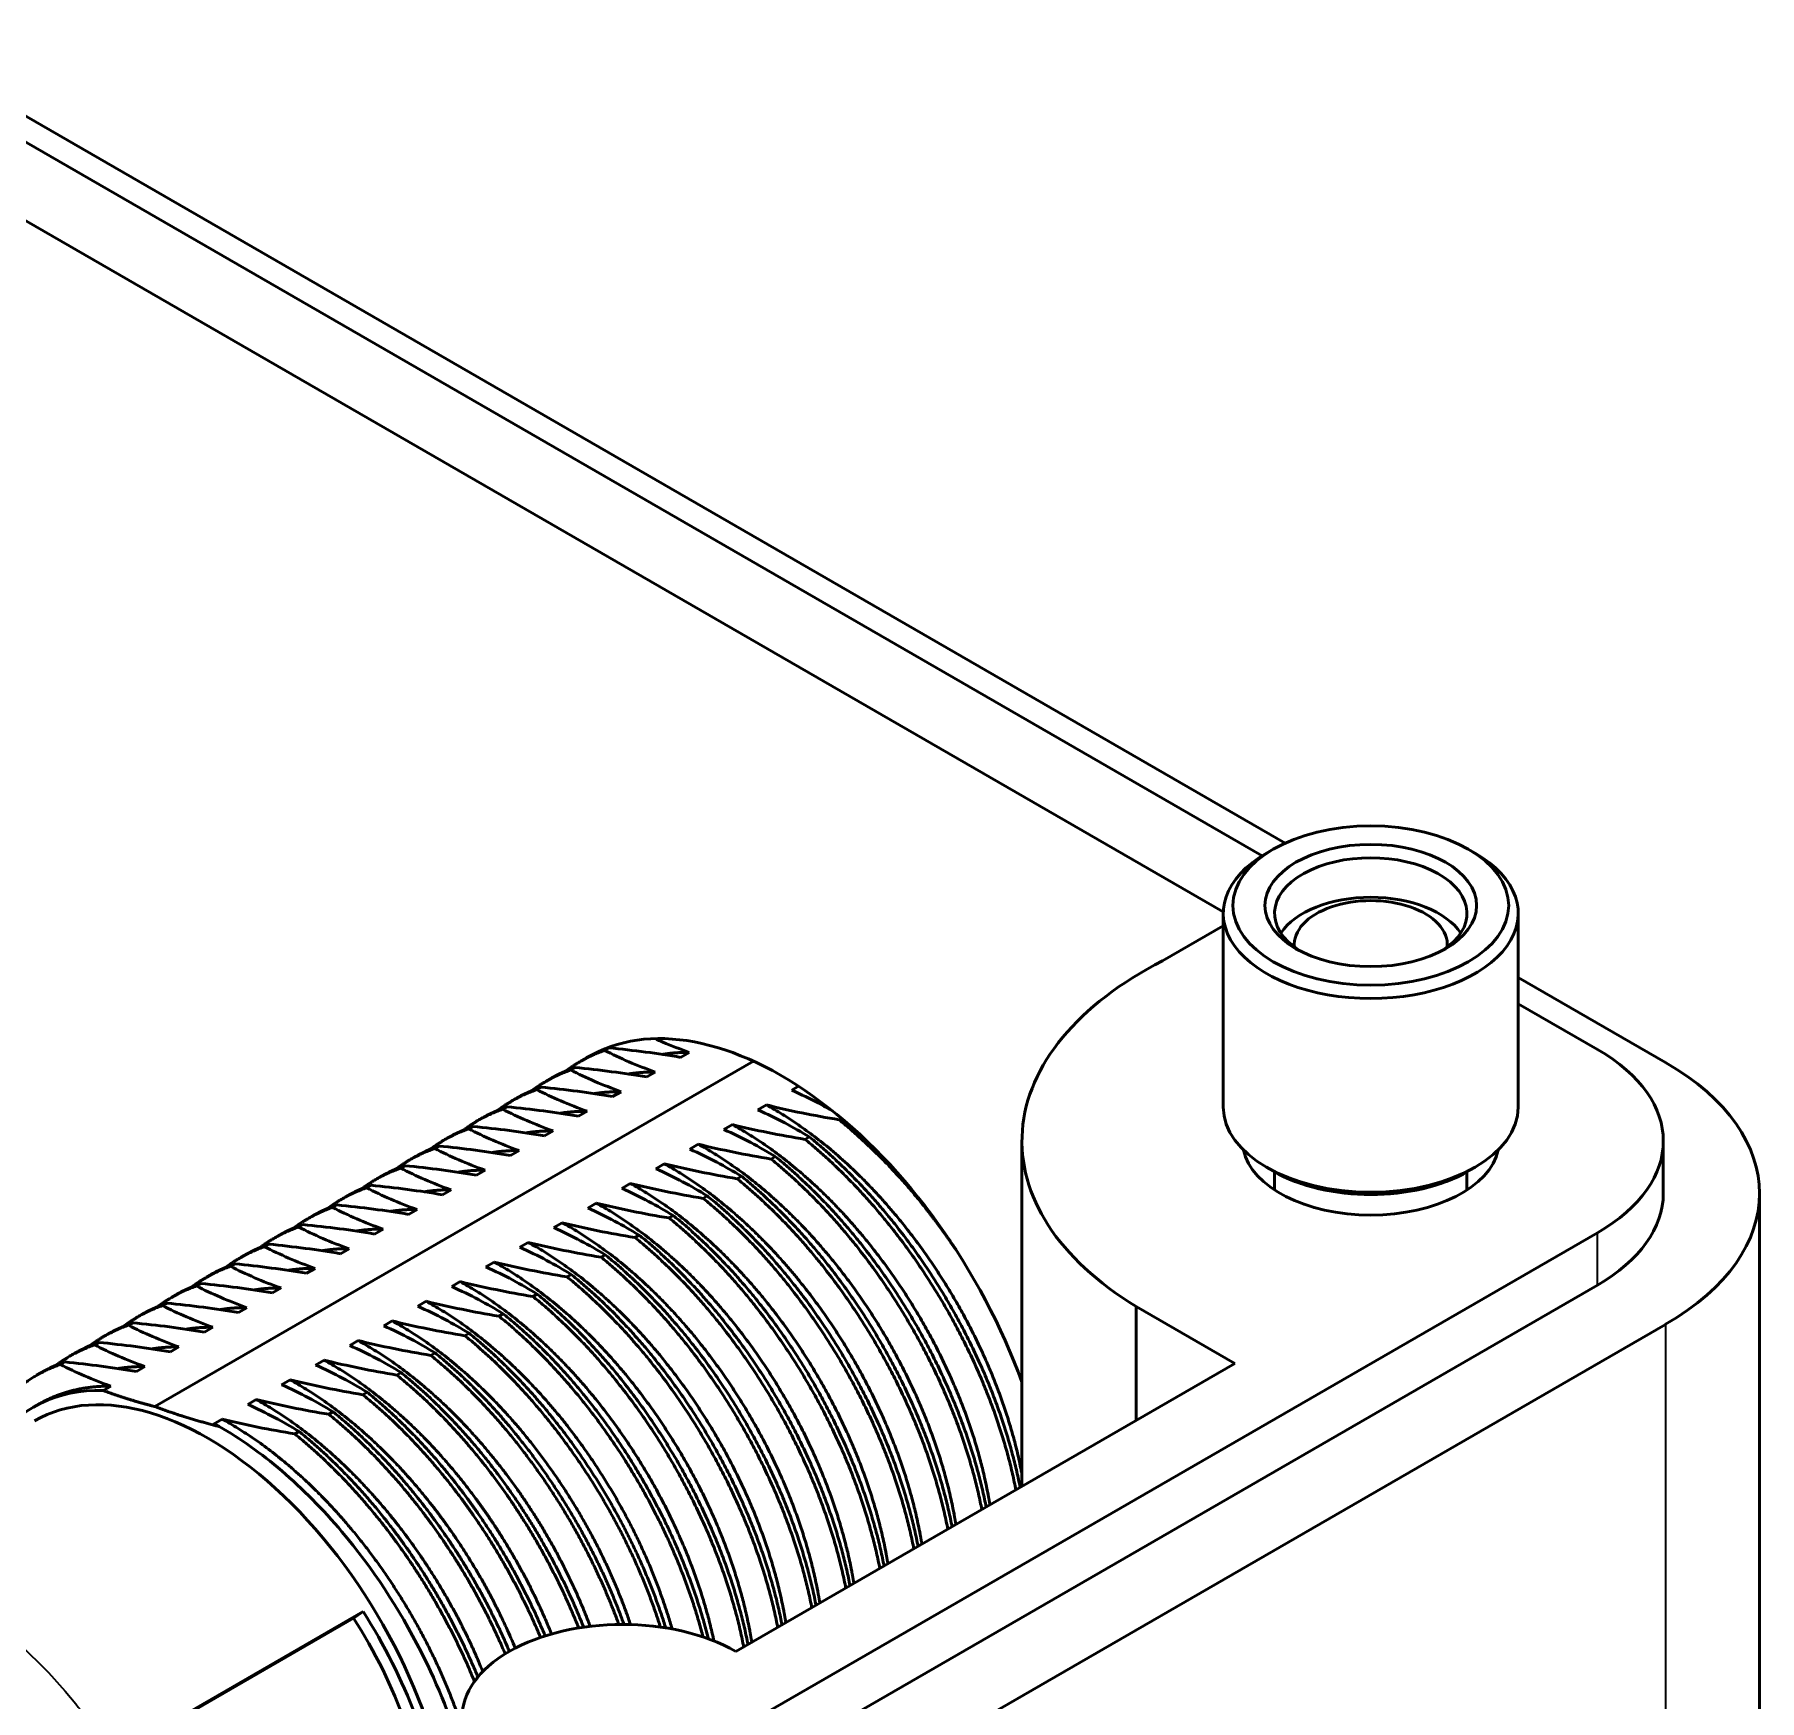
# Model space of a CAD drawing. Header units: millimetres. Extents: x -86 to 841, y -58 to 594.
# Drawn here: x 297.43 to 324.32, y 238.95 to 264.94 of the extents above; entities that cross this region are included whole.
import ezdxf

# ---------------------------------------------------------------- set-up
doc = ezdxf.new("R2010")
doc.units = ezdxf.units.MM
for name, color, linetype, lineweight in [('Symbol (ISO)', 7, 'Continuous', 25), ('Visible (ISO)', 7, 'Continuous', 50), ('Visible Narrow (ISO)', 7, 'Continuous', 35)]:
    doc.layers.add(name, color=color, linetype=linetype, lineweight=lineweight)
doc.styles.add('Note Text (ISO)', font='tahoma.ttf')
doc.dimstyles.new('Default - Method 1b (ISO)$7', dxfattribs={"dimtxt": 3.5, "dimasz": 2.5, "dimexe": 3.175, "dimexo": 0, "dimgap": 0.762, "dimtad": 1, "dimtoh": 1, "dimrnd": 1e-08, "dimtxsty": 'Note Text (ISO)', "dimcen": 0.09, "dimdle": 10, "dimclrd": 256, "dimclre": 256, "dimclrt": 256, "dimazin": 2, "dimtfac": 1, "dimtmove": 0, "dimatfit": 3, "dimfxl": 1, "dimtolj": 1, "dimlwd": -1, "dimlwe": -1, "dimarcsym": 0})

msp = doc.modelspace()

# ---------------------------------------------------------------- linework, layer by layer
at = {"layer": 'Visible (ISO)'}
for p, q in [((316.569, 252.128), (249.675, 290.749)), ((316.931, 252.327), (250.735, 290.545)), ((253.21, 287.484), (315.964, 251.252)), ((316.744, 252.231), (316.638, 252.17)), ((319.784, 252.231), (319.89, 252.17)), ((315.964, 251.231), (315.964, 248.21)), ((320.564, 251.231), (320.564, 248.21)), ((315.018, 250.49), (315.964, 251.036)), ((322.86, 248.904), (320.564, 250.23)), ((321.8, 249.108), (320.564, 249.821)), ((306.319, 249.094), (306.385, 249.133)), ((307.637, 249.062), (307.504, 248.985)), ((308.638, 248.925), (299.308, 243.538)), ((305.788, 248.788), (305.855, 248.826)), ((306.013, 248.963), (305.947, 248.925)), ((305.258, 248.482), (305.324, 248.52)), ((305.483, 248.657), (305.416, 248.619)), ((307.106, 248.756), (306.974, 248.679)), ((309.238, 248.472), (309.343, 248.533)), ((304.952, 248.351), (304.886, 248.312)), ((306.576, 248.449), (306.443, 248.373)), ((304.422, 248.044), (304.356, 248.006)), ((304.728, 248.176), (304.794, 248.214)), ((306.046, 248.143), (305.913, 248.067)), ((308.708, 248.166), (308.84, 248.243)), ((310.014, 248.034), (309.974, 248.011)), ((303.892, 247.738), (303.825, 247.7)), ((304.197, 247.87), (304.264, 247.908)), ((305.515, 247.837), (305.383, 247.761)), ((308.177, 247.86), (308.31, 247.936)), ((309.51, 247.743), (309.444, 247.705)), ((303.667, 247.563), (303.733, 247.602)), ((304.985, 247.531), (304.852, 247.454)), ((307.647, 247.554), (307.779, 247.63)), ((312.825, 242.293), (312.825, 247.679)), ((322.825, 246.863), (322.825, 247.679)), ((303.137, 247.257), (303.203, 247.295)), ((303.361, 247.432), (303.295, 247.394)), ((304.455, 247.225), (304.322, 247.148)), ((307.117, 247.248), (307.249, 247.324)), ((308.98, 247.437), (308.914, 247.398)), ((316.744, 247.21), (316.638, 247.271)), ((316.764, 246.915), (316.764, 247.198)), ((319.764, 246.915), (319.764, 247.198)), ((319.784, 247.21), (319.89, 247.271)), ((302.606, 246.951), (302.673, 246.989)), ((302.831, 247.126), (302.765, 247.088)), ((303.924, 246.919), (303.792, 246.842)), ((306.586, 246.941), (306.719, 247.018)), ((308.45, 247.131), (308.383, 247.092)), ((302.076, 246.645), (302.142, 246.683)), ((302.301, 246.82), (302.234, 246.781)), ((306.056, 246.635), (306.188, 246.712)), ((307.919, 246.824), (307.853, 246.786)), ((324.325, 224.817), (324.325, 246.863)), ((301.546, 246.339), (301.612, 246.377)), ((301.77, 246.514), (301.704, 246.475)), ((303.394, 246.612), (303.261, 246.536)), ((305.526, 246.329), (305.658, 246.406)), ((307.389, 246.518), (307.323, 246.48)), ((262.493, 212.01), (321.8, 246.25)), ((301.24, 246.207), (301.174, 246.169)), ((302.864, 246.306), (302.731, 246.23)), ((304.995, 246.023), (305.128, 246.099)), ((306.859, 246.212), (306.792, 246.174)), ((300.71, 245.901), (300.643, 245.863)), ((301.015, 246.032), (301.082, 246.071)), ((302.333, 246), (302.201, 245.923)), ((306.328, 245.906), (306.262, 245.868)), ((300.179, 245.595), (300.113, 245.557)), ((300.485, 245.726), (300.551, 245.764)), ((301.803, 245.694), (301.67, 245.617)), ((304.465, 245.717), (304.597, 245.793)), ((305.798, 245.6), (305.732, 245.561)), ((321.8, 245.434), (262.493, 211.193)), ((299.649, 245.289), (299.583, 245.251)), ((299.955, 245.42), (300.021, 245.458)), ((301.273, 245.388), (301.14, 245.311)), ((303.935, 245.41), (304.067, 245.487)), ((305.268, 245.293), (305.201, 245.255)), ((299.424, 245.114), (299.491, 245.152)), ((300.742, 245.081), (300.61, 245.005)), ((303.404, 245.104), (303.537, 245.181)), ((316.144, 244.21), (314.606, 245.098)), ((314.606, 243.322), (314.606, 245.098)), ((263.554, 210.581), (322.86, 244.821)), ((298.894, 244.808), (298.96, 244.846)), ((299.119, 244.983), (299.052, 244.944)), ((300.212, 244.775), (300.079, 244.699)), ((302.874, 244.798), (303.006, 244.875)), ((304.737, 244.987), (304.671, 244.949)), ((298.364, 244.501), (298.43, 244.54)), ((298.588, 244.676), (298.522, 244.638)), ((302.344, 244.492), (302.476, 244.568)), ((304.207, 244.681), (304.141, 244.643)), ((297.833, 244.195), (297.9, 244.234)), ((298.058, 244.37), (297.992, 244.332)), ((299.682, 244.469), (299.549, 244.393)), ((301.813, 244.186), (301.946, 244.262)), ((303.677, 244.375), (303.61, 244.337)), ((297.528, 244.064), (297.461, 244.026)), ((299.151, 244.163), (299.019, 244.086)), ((301.283, 243.879), (301.415, 243.956)), ((303.146, 244.069), (303.08, 244.03)), ((316.144, 244.21), (308.365, 239.718)), ((298.621, 243.857), (298.505, 243.789)), ((302.616, 243.763), (302.55, 243.724)), ((297.411, 243.528), (297.499, 243.579)), ((300.753, 243.573), (300.885, 243.65)), ((302.086, 243.456), (302.019, 243.418)), ((300.222, 243.267), (300.355, 243.344)), ((301.555, 243.15), (301.489, 243.112)), ((302.404, 240.24), (298.188, 237.805)), ((298.654, 238.092), (302.553, 240.343)), ((302.553, 240.343), (302.404, 240.24)), ((297.496, 239.544), (297.496, 239.544)), ((297.653, 239.382), (297.653, 239.382)), ((297.923, 239.081), (297.923, 239.081))]:
    msp.add_line(p, q, dxfattribs=at)
for major_axis in [(-2.15, 0), (-1.65, 0)]:
    msp.add_ellipse((318.264, 251.353), major_axis=major_axis, ratio=0.57735, dxfattribs=at)
for centre, major_axis, ratio, start_param, end_param in [((318.264, 251.231), (-2.3, 0), 0.57735, 5.497787, 10.210176), ((318.264, 251.231), (-1.5, 0), 0.57735, 2.405022, 7.019756), ((318.264, 250.616), (1.5, 0), 0.57735, 0.363062, 2.77853), ((318.264, 250.741), (-1.193, 0), 0.57735, 3.089178, 6.3356), ((319.325, 247.679), (-6.5, 0), 0.57735, 5.436615, 7.041569), ((309.072, 243.801), (-3, 5.196), 0.57735, 4.412147, 6.292844), ((319.325, 247.679), (3.5, 0), 0.57735, 5.497787, 7.068583), ((319.325, 246.863), (5, 0), 0.57735, 5.497787, 7.068583), ((318.264, 248.21), (2.3, 0), 0.57735, 3.141593, 6.283185), ((318.264, 247.679), (2, 0), 0.57735, 3.262914, 6.161864), ((318.264, 248.087), (2.15, 0), 0.57735, 3.926991, 5.497787), ((319.325, 246.863), (3.5, 0), 0.57735, 5.497787, 6.283185), ((300.209, 238.684), (-2.797, 4.845), 0.57735, 5.943105, 6.547349), ((300.129, 238.638), (-2.7, 4.677), 0.57735, 4.082252, 6.283185), ((299.879, 238.494), (2.655, -4.356), 0.601262, 0.882743, 1.605487), ((299.879, 238.494), (2.811, -4.612), 0.601262, 0.926352, 1.605487), ((306.597, 238.698), (-2.5, 0), 0.57735, 3.926991, 7.068583)]:
    msp.add_ellipse(centre, major_axis=major_axis, ratio=ratio, start_param=start_param, end_param=end_param, dxfattribs=at)
for points, weights in [([(306.319, 249.094), (305.994, 248.982), (305.723, 248.776)], [0.962660741352, 0.965174551969, 0.976453219866]), ([(306.385, 249.133), (306.19, 249.065), (306.013, 248.963)], [0.962660741352, 0.964172627497, 0.968854941756]), ([(306.278, 249.101), (306.266, 249.092), (306.253, 249.082)], [0.9754382694, 0.975936548, 0.976453219866]), ([(307.637, 249.062), (307.42, 249.064), (307.217, 249.031)], [0.968998828714, 0.964109322398, 0.962606564982]), ([(305.788, 248.788), (305.464, 248.676), (305.193, 248.47)], [0.962660741352, 0.965174551969, 0.976453219866]), ([(305.855, 248.826), (305.659, 248.759), (305.483, 248.657)], [0.962660741352, 0.964172627497, 0.968854941756]), ([(305.324, 248.52), (305.129, 248.453), (304.952, 248.351)], [0.962660741352, 0.964172627497, 0.968854941756]), ([(307.106, 248.756), (306.89, 248.758), (306.687, 248.725)], [0.968998828714, 0.964109322398, 0.962606564982]), ([(305.258, 248.482), (304.934, 248.37), (304.662, 248.164)], [0.962660741352, 0.965174551969, 0.976453219866]), ([(306.576, 248.449), (306.36, 248.452), (306.157, 248.419)], [0.968998828714, 0.964109322398, 0.962606564982]), ([(304.728, 248.176), (304.403, 248.064), (304.132, 247.858)], [0.962660741352, 0.965174551969, 0.976453219866]), ([(304.794, 248.214), (304.599, 248.147), (304.422, 248.044)], [0.962660741352, 0.964172627497, 0.968854941756]), ([(306.046, 248.143), (305.829, 248.146), (305.626, 248.113)], [0.968998828714, 0.964109322398, 0.962606564982]), ([(304.197, 247.87), (303.873, 247.757), (303.602, 247.551)], [0.962660741352, 0.965174551969, 0.976453219866]), ([(304.264, 247.908), (304.068, 247.84), (303.892, 247.738)], [0.962660741352, 0.964172627497, 0.968854941756]), ([(305.515, 247.837), (305.299, 247.84), (305.096, 247.807)], [0.968998828714, 0.964109322398, 0.962606564982]), ([(303.667, 247.563), (303.343, 247.451), (303.071, 247.245)], [0.962660741352, 0.965174551969, 0.976453219866]), ([(303.733, 247.602), (303.538, 247.534), (303.361, 247.432)], [0.962660741352, 0.964172627497, 0.968854941756]), ([(304.985, 247.531), (304.769, 247.534), (304.566, 247.5)], [0.968998828714, 0.964109322398, 0.962606564982]), ([(303.137, 247.257), (302.812, 247.145), (302.541, 246.939)], [0.962660741352, 0.965174551969, 0.976453219866]), ([(303.203, 247.295), (303.008, 247.228), (302.831, 247.126)], [0.962660741352, 0.964172627497, 0.968854941756]), ([(304.455, 247.225), (304.238, 247.227), (304.035, 247.194)], [0.968998828714, 0.964109322398, 0.962606564982]), ([(302.606, 246.951), (302.282, 246.839), (302.011, 246.633)], [0.962660741352, 0.965174551969, 0.976453219866]), ([(302.673, 246.989), (302.477, 246.922), (302.301, 246.82)], [0.962660741352, 0.964172627497, 0.968854941756]), ([(303.924, 246.919), (303.708, 246.921), (303.505, 246.888)], [0.968998828714, 0.964109322398, 0.962606564982]), ([(302.076, 246.645), (301.752, 246.533), (301.48, 246.327)], [0.962660741352, 0.965174551969, 0.976453219866]), ([(302.142, 246.683), (301.947, 246.616), (301.77, 246.514)], [0.962660741352, 0.964172627497, 0.968854941756]), ([(301.612, 246.377), (301.417, 246.309), (301.24, 246.207)], [0.962660741352, 0.964172627497, 0.968854941756]), ([(303.394, 246.612), (303.178, 246.615), (302.975, 246.582)], [0.968998828714, 0.964109322398, 0.962606564982]), ([(301.546, 246.339), (301.221, 246.227), (300.95, 246.02)], [0.962660741352, 0.965174551969, 0.976453219866]), ([(302.864, 246.306), (302.647, 246.309), (302.444, 246.276)], [0.968998828714, 0.964109322398, 0.962606564982]), ([(301.015, 246.032), (300.691, 245.92), (300.42, 245.714)], [0.962660741352, 0.965174551969, 0.976453219866]), ([(301.082, 246.071), (300.886, 246.003), (300.71, 245.901)], [0.962660741352, 0.964172627497, 0.968854941756]), ([(302.333, 246), (302.117, 246.003), (301.914, 245.969)], [0.968998828714, 0.964109322398, 0.962606564982]), ([(300.485, 245.726), (300.161, 245.614), (299.889, 245.408)], [0.962660741352, 0.965174551969, 0.976453219866]), ([(300.551, 245.764), (300.356, 245.697), (300.179, 245.595)], [0.962660741352, 0.964172627497, 0.968854941756]), ([(301.803, 245.694), (301.587, 245.696), (301.384, 245.663)], [0.968998828714, 0.964109322398, 0.962606564982]), ([(299.955, 245.42), (299.63, 245.308), (299.359, 245.102)], [0.962660741352, 0.965174551969, 0.976453219866]), ([(300.021, 245.458), (299.826, 245.391), (299.649, 245.289)], [0.962660741352, 0.964172627497, 0.968854941756]), ([(301.273, 245.388), (301.056, 245.39), (300.853, 245.357)], [0.968998828714, 0.964109322398, 0.962606564982]), ([(299.424, 245.114), (299.1, 245.002), (298.829, 244.796)], [0.962660741352, 0.965174551969, 0.976453219866]), ([(299.491, 245.152), (299.295, 245.085), (299.119, 244.983)], [0.962660741352, 0.964172627497, 0.968854941756]), ([(300.742, 245.081), (300.526, 245.084), (300.323, 245.051)], [0.968998828714, 0.964109322398, 0.962606564982]), ([(298.894, 244.808), (298.57, 244.696), (298.298, 244.49)], [0.962660741352, 0.965174551969, 0.976453219866]), ([(298.96, 244.846), (298.765, 244.778), (298.588, 244.676)], [0.962660741352, 0.964172627497, 0.968854941756]), ([(300.212, 244.775), (299.996, 244.778), (299.793, 244.745)], [0.968998828714, 0.964109322398, 0.962606564982]), ([(298.364, 244.501), (298.039, 244.389), (297.768, 244.183)], [0.962660741352, 0.965174551969, 0.976453219866]), ([(298.43, 244.54), (298.235, 244.472), (298.058, 244.37)], [0.962660741352, 0.964172627497, 0.968854941756]), ([(297.9, 244.234), (297.704, 244.166), (297.528, 244.064)], [0.962660741352, 0.964172627497, 0.968854941756]), ([(299.682, 244.469), (299.465, 244.472), (299.262, 244.439)], [0.968998828714, 0.964109322398, 0.962606564982]), ([(299.151, 244.163), (298.935, 244.165), (298.732, 244.132)], [0.968998828714, 0.964109322398, 0.962606564982]), ([(298.621, 243.857), (297.993, 243.864), (297.499, 243.579)], [0.968998828714, 0.954953017673, 0.968854941756]), ([(298.505, 243.789), (298.882, 243.647), (299.308, 243.538)], [3.44018333656, 3.47634071779, 3.46960605098]), ([(299.308, 243.538), (299.77, 243.365), (300.311, 243.227)], [3.46666532032, 3.47414587161, 3.42866251572])]:
    msp.add_rational_spline(points, weights, degree=2, dxfattribs=at)
for points, knots in [([(306.319, 249.094), (306.439, 249.033), (306.564, 248.973), (306.827, 248.86), (306.963, 248.806), (307.106, 248.756)], [-0.1383794, -0.1383794, -0.1383794, -0.1383794, -0.0692014, -0.0692014, 0, 0, 0, 0]), ([(307.504, 248.985), (307.326, 249.016), (307.143, 249.043), (306.769, 249.092), (306.579, 249.114), (306.385, 249.133)], [-0.1392069, -0.1392069, -0.1392069, -0.1392069, -0.0696465, -0.0696465, 0, 0, 0, 0]), ([(307.104, 249.277), (307.144, 249.259), (307.184, 249.241), (307.357, 249.166), (307.494, 249.113), (307.637, 249.062)], [-0.09090341, -0.09090341, -0.09090341, -0.09090341, -0.0692014, -0.0692014, 0, 0, 0, 0]), ([(305.788, 248.788), (305.908, 248.727), (306.034, 248.667), (306.296, 248.554), (306.433, 248.5), (306.576, 248.449)], [-0.1383794, -0.1383794, -0.1383794, -0.1383794, -0.0692014, -0.0692014, 0, 0, 0, 0]), ([(306.974, 248.679), (306.796, 248.71), (306.613, 248.737), (306.239, 248.786), (306.048, 248.807), (305.855, 248.826)], [-0.1392069, -0.1392069, -0.1392069, -0.1392069, -0.0696465, -0.0696465, 0, 0, 0, 0]), ([(306.443, 248.373), (306.265, 248.404), (306.083, 248.431), (305.709, 248.48), (305.518, 248.501), (305.324, 248.52)], [-0.1392069, -0.1392069, -0.1392069, -0.1392069, -0.0696465, -0.0696465, 0, 0, 0, 0]), ([(305.258, 248.482), (305.378, 248.42), (305.503, 248.361), (305.766, 248.248), (305.903, 248.194), (306.046, 248.143)], [-0.1383794, -0.1383794, -0.1383794, -0.1383794, -0.0692014, -0.0692014, 0, 0, 0, 0]), ([(309.873, 248.149), (309.803, 248.189), (309.73, 248.229), (309.523, 248.339), (309.383, 248.407), (309.238, 248.472)], [-0.1075158, -0.1075158, -0.1075158, -0.1075158, -0.0692014, -0.0692014, 0, 0, 0, 0]), ([(304.728, 248.176), (304.848, 248.114), (304.973, 248.055), (305.236, 247.942), (305.372, 247.888), (305.515, 247.837)], [-0.1383794, -0.1383794, -0.1383794, -0.1383794, -0.0692014, -0.0692014, 0, 0, 0, 0]), ([(305.913, 248.067), (305.735, 248.097), (305.552, 248.125), (305.179, 248.174), (304.988, 248.195), (304.794, 248.214)], [-0.1392069, -0.1392069, -0.1392069, -0.1392069, -0.0696465, -0.0696465, 0, 0, 0, 0]), ([(309.51, 247.743), (309.388, 247.818), (309.26, 247.892), (308.992, 248.033), (308.853, 248.101), (308.708, 248.166)], [-0.1383794, -0.1383794, -0.1383794, -0.1383794, -0.0692014, -0.0692014, 0, 0, 0, 0]), ([(308.84, 248.243), (309.021, 248.198), (309.206, 248.156), (309.585, 248.079), (309.778, 248.044), (309.974, 248.011)], [-0.1392079, -0.1392079, -0.1392079, -0.1392079, -0.0696475, -0.0696475, -0.000001, -0.000001, -0.000001, -0.000001]), ([(304.197, 247.87), (304.317, 247.808), (304.443, 247.749), (304.705, 247.636), (304.842, 247.582), (304.985, 247.531)], [-0.1383794, -0.1383794, -0.1383794, -0.1383794, -0.0692014, -0.0692014, 0, 0, 0, 0]), ([(305.383, 247.761), (305.205, 247.791), (305.022, 247.819), (304.648, 247.867), (304.457, 247.889), (304.264, 247.908)], [-0.1392069, -0.1392069, -0.1392069, -0.1392069, -0.0696465, -0.0696465, 0, 0, 0, 0]), ([(308.98, 247.437), (308.857, 247.512), (308.729, 247.585), (308.462, 247.727), (308.323, 247.795), (308.177, 247.86)], [-0.1383794, -0.1383794, -0.1383794, -0.1383794, -0.0692014, -0.0692014, 0, 0, 0, 0]), ([(308.31, 247.936), (308.49, 247.891), (308.676, 247.85), (309.054, 247.773), (309.248, 247.738), (309.444, 247.705)], [-0.1392079, -0.1392079, -0.1392079, -0.1392079, -0.0696475, -0.0696475, -0.000001, -0.000001, -0.000001, -0.000001]), ([(303.667, 247.563), (303.787, 247.502), (303.912, 247.443), (304.175, 247.329), (304.312, 247.276), (304.455, 247.225)], [-0.1383794, -0.1383794, -0.1383794, -0.1383794, -0.0692014, -0.0692014, 0, 0, 0, 0]), ([(304.852, 247.454), (304.674, 247.485), (304.492, 247.512), (304.118, 247.561), (303.927, 247.583), (303.733, 247.602)], [-0.1392069, -0.1392069, -0.1392069, -0.1392069, -0.0696465, -0.0696465, 0, 0, 0, 0]), ([(308.45, 247.131), (308.327, 247.206), (308.199, 247.279), (307.932, 247.421), (307.793, 247.489), (307.647, 247.554)], [-0.1383794, -0.1383794, -0.1383794, -0.1383794, -0.0692014, -0.0692014, 0, 0, 0, 0]), ([(307.779, 247.63), (307.96, 247.585), (308.145, 247.544), (308.524, 247.467), (308.717, 247.431), (308.914, 247.398)], [-0.1392079, -0.1392079, -0.1392079, -0.1392079, -0.0696475, -0.0696475, -0.000001, -0.000001, -0.000001, -0.000001]), ([(303.137, 247.257), (303.257, 247.196), (303.382, 247.136), (303.645, 247.023), (303.781, 246.969), (303.924, 246.919)], [-0.1383794, -0.1383794, -0.1383794, -0.1383794, -0.0692014, -0.0692014, 0, 0, 0, 0]), ([(304.322, 247.148), (304.144, 247.179), (303.961, 247.206), (303.588, 247.255), (303.397, 247.277), (303.203, 247.295)], [-0.1392069, -0.1392069, -0.1392069, -0.1392069, -0.0696465, -0.0696465, 0, 0, 0, 0]), ([(307.919, 246.824), (307.797, 246.9), (307.669, 246.973), (307.401, 247.115), (307.262, 247.182), (307.117, 247.248)], [-0.1383794, -0.1383794, -0.1383794, -0.1383794, -0.0692014, -0.0692014, 0, 0, 0, 0]), ([(307.249, 247.324), (307.43, 247.279), (307.615, 247.238), (307.994, 247.161), (308.187, 247.125), (308.383, 247.092)], [-0.1392079, -0.1392079, -0.1392079, -0.1392079, -0.0696475, -0.0696475, -0.000001, -0.000001, -0.000001, -0.000001]), ([(302.606, 246.951), (302.726, 246.889), (302.852, 246.83), (303.114, 246.717), (303.251, 246.663), (303.394, 246.612)], [-0.1383794, -0.1383794, -0.1383794, -0.1383794, -0.0692014, -0.0692014, 0, 0, 0, 0]), ([(303.792, 246.842), (303.614, 246.873), (303.431, 246.9), (303.057, 246.949), (302.866, 246.97), (302.673, 246.989)], [-0.1392069, -0.1392069, -0.1392069, -0.1392069, -0.0696465, -0.0696465, 0, 0, 0, 0]), ([(307.389, 246.518), (307.266, 246.594), (307.138, 246.667), (306.871, 246.808), (306.732, 246.876), (306.586, 246.941)], [-0.1383794, -0.1383794, -0.1383794, -0.1383794, -0.0692014, -0.0692014, 0, 0, 0, 0]), ([(306.719, 247.018), (306.899, 246.973), (307.085, 246.931), (307.463, 246.854), (307.657, 246.819), (307.853, 246.786)], [-0.1392079, -0.1392079, -0.1392079, -0.1392079, -0.0696475, -0.0696475, -0.000001, -0.000001, -0.000001, -0.000001]), ([(302.076, 246.645), (302.196, 246.583), (302.321, 246.524), (302.584, 246.411), (302.721, 246.357), (302.864, 246.306)], [-0.1383794, -0.1383794, -0.1383794, -0.1383794, -0.0692014, -0.0692014, 0, 0, 0, 0]), ([(303.261, 246.536), (303.083, 246.567), (302.901, 246.594), (302.527, 246.643), (302.336, 246.664), (302.142, 246.683)], [-0.1392069, -0.1392069, -0.1392069, -0.1392069, -0.0696465, -0.0696465, 0, 0, 0, 0]), ([(306.859, 246.212), (306.736, 246.287), (306.608, 246.361), (306.341, 246.502), (306.202, 246.57), (306.056, 246.635)], [-0.1383794, -0.1383794, -0.1383794, -0.1383794, -0.0692014, -0.0692014, 0, 0, 0, 0]), ([(306.188, 246.712), (306.369, 246.667), (306.554, 246.625), (306.933, 246.548), (307.126, 246.513), (307.323, 246.48)], [-0.1392079, -0.1392079, -0.1392079, -0.1392079, -0.0696475, -0.0696475, -0.000001, -0.000001, -0.000001, -0.000001]), ([(302.731, 246.23), (302.553, 246.26), (302.37, 246.288), (301.997, 246.337), (301.806, 246.358), (301.612, 246.377)], [-0.1392069, -0.1392069, -0.1392069, -0.1392069, -0.0696465, -0.0696465, 0, 0, 0, 0]), ([(305.658, 246.406), (305.839, 246.361), (306.024, 246.319), (306.403, 246.242), (306.596, 246.207), (306.792, 246.174)], [-0.1392079, -0.1392079, -0.1392079, -0.1392079, -0.0696475, -0.0696475, -0.000001, -0.000001, -0.000001, -0.000001]), ([(301.546, 246.339), (301.666, 246.277), (301.791, 246.218), (302.054, 246.105), (302.19, 246.051), (302.333, 246)], [-0.1383794, -0.1383794, -0.1383794, -0.1383794, -0.0692014, -0.0692014, 0, 0, 0, 0]), ([(305.128, 246.099), (305.309, 246.054), (305.494, 246.013), (305.872, 245.936), (306.066, 245.9), (306.262, 245.868)], [-0.1392079, -0.1392079, -0.1392079, -0.1392079, -0.0696475, -0.0696475, -0.000001, -0.000001, -0.000001, -0.000001]), ([(306.328, 245.906), (306.206, 245.981), (306.078, 246.055), (305.81, 246.196), (305.671, 246.264), (305.526, 246.329)], [-0.1383794, -0.1383794, -0.1383794, -0.1383794, -0.0692014, -0.0692014, 0, 0, 0, 0]), ([(301.015, 246.032), (301.135, 245.971), (301.261, 245.912), (301.523, 245.798), (301.66, 245.745), (301.803, 245.694)], [-0.1383794, -0.1383794, -0.1383794, -0.1383794, -0.0692014, -0.0692014, 0, 0, 0, 0]), ([(302.201, 245.923), (302.023, 245.954), (301.84, 245.982), (301.466, 246.03), (301.275, 246.052), (301.082, 246.071)], [-0.1392069, -0.1392069, -0.1392069, -0.1392069, -0.0696465, -0.0696465, 0, 0, 0, 0]), ([(305.798, 245.6), (305.675, 245.675), (305.547, 245.748), (305.28, 245.89), (305.141, 245.958), (304.995, 246.023)], [-0.1383794, -0.1383794, -0.1383794, -0.1383794, -0.0692014, -0.0692014, 0, 0, 0, 0]), ([(300.485, 245.726), (300.605, 245.665), (300.73, 245.605), (300.993, 245.492), (301.13, 245.438), (301.273, 245.388)], [-0.1383794, -0.1383794, -0.1383794, -0.1383794, -0.0692014, -0.0692014, 0, 0, 0, 0]), ([(301.67, 245.617), (301.492, 245.648), (301.31, 245.675), (300.936, 245.724), (300.745, 245.746), (300.551, 245.764)], [-0.1392069, -0.1392069, -0.1392069, -0.1392069, -0.0696465, -0.0696465, 0, 0, 0, 0]), ([(305.268, 245.293), (305.145, 245.369), (305.017, 245.442), (304.75, 245.584), (304.611, 245.652), (304.465, 245.717)], [-0.1383794, -0.1383794, -0.1383794, -0.1383794, -0.0692014, -0.0692014, 0, 0, 0, 0]), ([(304.597, 245.793), (304.778, 245.748), (304.963, 245.707), (305.342, 245.63), (305.535, 245.594), (305.732, 245.561)], [-0.1392079, -0.1392079, -0.1392079, -0.1392079, -0.0696475, -0.0696475, -0.000001, -0.000001, -0.000001, -0.000001]), ([(299.955, 245.42), (300.075, 245.358), (300.2, 245.299), (300.463, 245.186), (300.599, 245.132), (300.742, 245.081)], [-0.1383794, -0.1383794, -0.1383794, -0.1383794, -0.0692014, -0.0692014, 0, 0, 0, 0]), ([(301.14, 245.311), (300.962, 245.342), (300.779, 245.369), (300.406, 245.418), (300.215, 245.439), (300.021, 245.458)], [-0.1392069, -0.1392069, -0.1392069, -0.1392069, -0.0696465, -0.0696465, 0, 0, 0, 0]), ([(304.737, 244.987), (304.615, 245.063), (304.487, 245.136), (304.219, 245.277), (304.08, 245.345), (303.935, 245.41)], [-0.1383794, -0.1383794, -0.1383794, -0.1383794, -0.0692014, -0.0692014, 0, 0, 0, 0]), ([(304.067, 245.487), (304.248, 245.442), (304.433, 245.401), (304.812, 245.323), (305.005, 245.288), (305.201, 245.255)], [-0.1392079, -0.1392079, -0.1392079, -0.1392079, -0.0696475, -0.0696475, -0.000001, -0.000001, -0.000001, -0.000001]), ([(299.424, 245.114), (299.545, 245.052), (299.67, 244.993), (299.932, 244.88), (300.069, 244.826), (300.212, 244.775)], [-0.1383794, -0.1383794, -0.1383794, -0.1383794, -0.0692014, -0.0692014, 0, 0, 0, 0]), ([(300.61, 245.005), (300.432, 245.036), (300.249, 245.063), (299.875, 245.112), (299.684, 245.133), (299.491, 245.152)], [-0.1392069, -0.1392069, -0.1392069, -0.1392069, -0.0696465, -0.0696465, 0, 0, 0, 0]), ([(304.207, 244.681), (304.084, 244.757), (303.956, 244.83), (303.689, 244.971), (303.55, 245.039), (303.404, 245.104)], [-0.1383794, -0.1383794, -0.1383794, -0.1383794, -0.0692014, -0.0692014, 0, 0, 0, 0]), ([(303.537, 245.181), (303.718, 245.136), (303.903, 245.094), (304.281, 245.017), (304.475, 244.982), (304.671, 244.949)], [-0.1392079, -0.1392079, -0.1392079, -0.1392079, -0.0696475, -0.0696475, -0.000001, -0.000001, -0.000001, -0.000001]), ([(298.894, 244.808), (299.014, 244.746), (299.139, 244.687), (299.402, 244.574), (299.539, 244.52), (299.682, 244.469)], [-0.1383794, -0.1383794, -0.1383794, -0.1383794, -0.0692014, -0.0692014, 0, 0, 0, 0]), ([(300.079, 244.699), (299.901, 244.729), (299.719, 244.757), (299.345, 244.806), (299.154, 244.827), (298.96, 244.846)], [-0.1392069, -0.1392069, -0.1392069, -0.1392069, -0.0696465, -0.0696465, 0, 0, 0, 0]), ([(303.677, 244.375), (303.554, 244.45), (303.426, 244.524), (303.159, 244.665), (303.02, 244.733), (302.874, 244.798)], [-0.1383794, -0.1383794, -0.1383794, -0.1383794, -0.0692014, -0.0692014, 0, 0, 0, 0]), ([(303.006, 244.875), (303.187, 244.83), (303.372, 244.788), (303.751, 244.711), (303.944, 244.676), (304.141, 244.643)], [-0.1392079, -0.1392079, -0.1392079, -0.1392079, -0.0696475, -0.0696475, -0.000001, -0.000001, -0.000001, -0.000001]), ([(298.364, 244.501), (298.484, 244.44), (298.609, 244.381), (298.872, 244.267), (299.008, 244.214), (299.151, 244.163)], [-0.1383794, -0.1383794, -0.1383794, -0.1383794, -0.0692014, -0.0692014, 0, 0, 0, 0]), ([(299.549, 244.393), (299.371, 244.423), (299.188, 244.451), (298.815, 244.499), (298.624, 244.521), (298.43, 244.54)], [-0.1392069, -0.1392069, -0.1392069, -0.1392069, -0.0696465, -0.0696465, 0, 0, 0, 0]), ([(303.146, 244.069), (303.024, 244.144), (302.896, 244.217), (302.628, 244.359), (302.489, 244.427), (302.344, 244.492)], [-0.1383794, -0.1383794, -0.1383794, -0.1383794, -0.0692014, -0.0692014, 0, 0, 0, 0]), ([(302.476, 244.568), (302.657, 244.523), (302.842, 244.482), (303.221, 244.405), (303.414, 244.369), (303.61, 244.337)], [-0.1392079, -0.1392079, -0.1392079, -0.1392079, -0.0696475, -0.0696475, -0.000001, -0.000001, -0.000001, -0.000001]), ([(299.019, 244.086), (298.841, 244.117), (298.658, 244.144), (298.284, 244.193), (298.093, 244.215), (297.9, 244.234)], [-0.1392069, -0.1392069, -0.1392069, -0.1392069, -0.0696465, -0.0696465, 0, 0, 0, 0]), ([(301.946, 244.262), (302.127, 244.217), (302.312, 244.176), (302.69, 244.099), (302.884, 244.063), (303.08, 244.03)], [-0.1392079, -0.1392079, -0.1392079, -0.1392079, -0.0696475, -0.0696475, -0.000001, -0.000001, -0.000001, -0.000001]), ([(297.833, 244.195), (297.954, 244.134), (298.079, 244.075), (298.341, 243.961), (298.478, 243.908), (298.621, 243.857)], [-0.1383794, -0.1383794, -0.1383794, -0.1383794, -0.0692014, -0.0692014, 0, 0, 0, 0]), ([(301.415, 243.956), (301.596, 243.911), (301.781, 243.87), (302.16, 243.793), (302.353, 243.757), (302.55, 243.724)], [-0.1392079, -0.1392079, -0.1392079, -0.1392079, -0.0696475, -0.0696475, -0.000001, -0.000001, -0.000001, -0.000001]), ([(302.616, 243.763), (302.493, 243.838), (302.365, 243.911), (302.098, 244.053), (301.959, 244.121), (301.813, 244.186)], [-0.1383794, -0.1383794, -0.1383794, -0.1383794, -0.0692014, -0.0692014, 0, 0, 0, 0]), ([(302.086, 243.456), (301.963, 243.532), (301.835, 243.605), (301.568, 243.747), (301.429, 243.814), (301.283, 243.879)], [-0.1383794, -0.1383794, -0.1383794, -0.1383794, -0.0692014, -0.0692014, 0, 0, 0, 0]), ([(301.555, 243.15), (301.433, 243.226), (301.305, 243.299), (301.037, 243.44), (300.898, 243.508), (300.753, 243.573)], [-0.1383794, -0.1383794, -0.1383794, -0.1383794, -0.0692014, -0.0692014, 0, 0, 0, 0]), ([(300.885, 243.65), (301.066, 243.605), (301.251, 243.563), (301.63, 243.486), (301.823, 243.451), (302.019, 243.418)], [-0.1392079, -0.1392079, -0.1392079, -0.1392079, -0.0696475, -0.0696475, -0.000001, -0.000001, -0.000001, -0.000001]), ([(304.097, 238.093), (303.943, 238.635), (303.727, 239.182), (303.116, 240.387), (302.696, 241.024), (301.926, 241.937), (301.611, 242.257), (300.965, 242.808), (300.639, 243.04), (300.311, 243.227)], [-0.6847985, -0.6847985, -0.6847985, -0.6847985, -0.5054542, -0.5054542, -0.2794112, -0.2794112, -0.1376483, -0.1376483, -0.000001, -0.000001, -0.000001, -0.000001]), ([(300.355, 243.344), (300.536, 243.299), (300.721, 243.257), (301.099, 243.18), (301.293, 243.145), (301.489, 243.112)], [-0.1392079, -0.1392079, -0.1392079, -0.1392079, -0.0696475, -0.0696475, -0.000001, -0.000001, -0.000001, -0.000001])]:
    msp.add_open_spline(points, degree=3, knots=knots, dxfattribs=at)
for points, weights, knots in [([(312.825, 242.49), (312.822, 242.506), (312.818, 242.523), (312.422, 244.558), (311.002, 246.347), (310.01, 247.598), (308.84, 248.243)], [0.998673775673, 0.999331008342, 1, 0.923879532511, 1, 0.945548623307, 0.968998828714], [0.285675051, 0.285675051, 0.285675051, 0.285714286, 0.285714286, 0.290178571, 0.290178571, 0.293372016, 0.293372016, 0.293372016]), ([(311.794, 245.987), (311.569, 246.322), (311.321, 246.635), (310.695, 247.426), (309.974, 248.011)], [0.978123407294, 0.986758169926, 1, 0.967178132478, 0.962660741352], [0.289401969, 0.289401969, 0.289401969, 0.290178571, 0.290178571, 0.292103496, 0.292103496, 0.292103496]), ([(312.326, 242.005), (312.309, 242.11), (312.288, 242.216), (311.892, 244.252), (310.472, 246.041), (309.48, 247.292), (308.31, 247.936)], [0.991924041244, 0.995721544106, 1, 0.923879532511, 1, 0.945548623307, 0.968998828714], [0.32117765, 0.32117765, 0.32117765, 0.321428571, 0.321428571, 0.325892857, 0.325892857, 0.329086302, 0.329086302, 0.329086302]), ([(312.797, 242.277), (312.371, 244.455), (310.857, 246.367), (310.231, 247.158), (309.51, 247.743)], [0.999429846892, 0.92416568477, 1, 0.967178132478, 0.962660741352], [0.285731068, 0.285731068, 0.285731068, 0.290178571, 0.290178571, 0.292103496, 0.292103496, 0.292103496]), ([(311.795, 241.699), (311.778, 241.804), (311.758, 241.91), (311.361, 243.946), (309.942, 245.735), (308.949, 246.986), (307.779, 247.63)], [0.991924041244, 0.995721544106, 1, 0.923879532511, 1, 0.945548623307, 0.968998828714], [0.356891936, 0.356891936, 0.356891936, 0.357142857, 0.357142857, 0.361607143, 0.361607143, 0.364800588, 0.364800588, 0.364800588]), ([(312.731, 242.239), (312.305, 244.416), (310.791, 246.329), (310.164, 247.12), (309.444, 247.705)], [0.999429846892, 0.92416568477, 1, 0.967178132478, 0.962660741352], [0.321445354, 0.321445354, 0.321445354, 0.325892857, 0.325892857, 0.327817782, 0.327817782, 0.327817782]), ([(311.265, 241.393), (311.248, 241.498), (311.227, 241.604), (310.831, 243.639), (309.411, 245.429), (308.419, 246.679), (307.249, 247.324)], [0.991924041244, 0.995721544106, 1, 0.923879532511, 1, 0.945548623307, 0.968998828714], [0.392606222, 0.392606222, 0.392606222, 0.392857143, 0.392857143, 0.397321429, 0.397321429, 0.400514873, 0.400514873, 0.400514873]), ([(312.2, 241.933), (311.774, 244.11), (310.26, 246.023), (309.634, 246.814), (308.914, 247.398)], [0.999429846892, 0.92416568477, 1, 0.967178132478, 0.962660741352], [0.357159639, 0.357159639, 0.357159639, 0.361607143, 0.361607143, 0.363532068, 0.363532068, 0.363532068]), ([(312.267, 241.971), (311.841, 244.148), (310.327, 246.061), (309.7, 246.852), (308.98, 247.437)], [0.999429846892, 0.92416568477, 1, 0.967178132478, 0.962660741352], [0.321445354, 0.321445354, 0.321445354, 0.325892857, 0.325892857, 0.327817782, 0.327817782, 0.327817782]), ([(310.735, 241.087), (310.718, 241.192), (310.697, 241.298), (310.301, 243.333), (308.881, 245.123), (307.889, 246.373), (306.719, 247.018)], [0.991924041244, 0.995721544106, 1, 0.923879532511, 1, 0.945548623307, 0.968998828714], [0.428320507, 0.428320507, 0.428320507, 0.428571429, 0.428571429, 0.433035714, 0.433035714, 0.436229159, 0.436229159, 0.436229159]), ([(311.67, 241.627), (311.244, 243.804), (309.73, 245.717), (309.104, 246.508), (308.383, 247.092)], [0.999429846892, 0.92416568477, 1, 0.967178132478, 0.962660741352], [0.392873925, 0.392873925, 0.392873925, 0.397321429, 0.397321429, 0.399246354, 0.399246354, 0.399246354]), ([(311.736, 241.665), (311.31, 243.842), (309.796, 245.755), (309.17, 246.546), (308.45, 247.131)], [0.999429846892, 0.92416568477, 1, 0.967178132478, 0.962660741352], [0.357159639, 0.357159639, 0.357159639, 0.361607143, 0.361607143, 0.363532068, 0.363532068, 0.363532068]), ([(310.204, 240.781), (310.187, 240.886), (310.167, 240.992), (309.77, 243.027), (308.351, 244.816), (307.358, 246.067), (306.188, 246.712)], [0.991924041244, 0.995721544106, 1, 0.923879532511, 1, 0.945548623307, 0.968998828714], [0.464034793, 0.464034793, 0.464034793, 0.464285714, 0.464285714, 0.46875, 0.46875, 0.471943445, 0.471943445, 0.471943445]), ([(311.14, 241.321), (310.714, 243.498), (309.2, 245.411), (308.573, 246.202), (307.853, 246.786)], [0.999429846892, 0.92416568477, 1, 0.967178132478, 0.962660741352], [0.428588211, 0.428588211, 0.428588211, 0.433035714, 0.433035714, 0.434960639, 0.434960639, 0.434960639]), ([(311.206, 241.359), (310.78, 243.536), (309.266, 245.449), (308.64, 246.24), (307.919, 246.824)], [0.999429846892, 0.92416568477, 1, 0.967178132478, 0.962660741352], [0.392873925, 0.392873925, 0.392873925, 0.397321429, 0.397321429, 0.399246354, 0.399246354, 0.399246354]), ([(309.674, 240.474), (309.657, 240.579), (309.636, 240.685), (309.24, 242.721), (307.82, 244.51), (306.828, 245.761), (305.658, 246.406)], [0.991924041244, 0.995721544106, 1, 0.923879532511, 1, 0.945548623307, 0.968998828714], [0.499749079, 0.499749079, 0.499749079, 0.5, 0.5, 0.504464286, 0.504464286, 0.50765773, 0.50765773, 0.50765773]), ([(310.609, 241.014), (310.183, 243.192), (308.669, 245.104), (308.043, 245.895), (307.323, 246.48)], [0.999429846892, 0.92416568477, 1, 0.967178132478, 0.962660741352], [0.464302496, 0.464302496, 0.464302496, 0.46875, 0.46875, 0.470674925, 0.470674925, 0.470674925]), ([(310.676, 241.053), (310.25, 243.23), (308.736, 245.143), (308.109, 245.934), (307.389, 246.518)], [0.999429846892, 0.92416568477, 1, 0.967178132478, 0.962660741352], [0.428588211, 0.428588211, 0.428588211, 0.433035714, 0.433035714, 0.434960639, 0.434960639, 0.434960639]), ([(309.144, 240.168), (309.127, 240.273), (309.106, 240.379), (308.71, 242.415), (307.29, 244.204), (306.298, 245.455), (305.128, 246.099)], [0.991924041244, 0.995721544106, 1, 0.923879532511, 1, 0.945548623307, 0.968998828714], [0.535463364, 0.535463364, 0.535463364, 0.535714286, 0.535714286, 0.540178571, 0.540178571, 0.543372016, 0.543372016, 0.543372016]), ([(310.079, 240.708), (309.653, 242.885), (308.139, 244.798), (307.513, 245.589), (306.792, 246.174)], [0.999429846892, 0.92416568477, 1, 0.967178132478, 0.962660741352], [0.500016782, 0.500016782, 0.500016782, 0.504464286, 0.504464286, 0.506389211, 0.506389211, 0.506389211]), ([(310.145, 240.746), (309.719, 242.924), (308.205, 244.836), (307.579, 245.627), (306.859, 246.212)], [0.999429846892, 0.92416568477, 1, 0.967178132478, 0.962660741352], [0.464302496, 0.464302496, 0.464302496, 0.46875, 0.46875, 0.470674925, 0.470674925, 0.470674925]), ([(309.549, 240.402), (309.123, 242.579), (307.609, 244.492), (306.982, 245.283), (306.262, 245.868)], [0.999429846892, 0.92416568477, 1, 0.967178132478, 0.962660741352], [0.535731068, 0.535731068, 0.535731068, 0.540178571, 0.540178571, 0.542103496, 0.542103496, 0.542103496]), ([(309.615, 240.44), (309.189, 242.617), (307.675, 244.53), (307.049, 245.321), (306.328, 245.906)], [0.999429846892, 0.92416568477, 1, 0.967178132478, 0.962660741352], [0.500016782, 0.500016782, 0.500016782, 0.504464286, 0.504464286, 0.506389211, 0.506389211, 0.506389211]), ([(308.613, 239.862), (308.596, 239.967), (308.576, 240.073), (308.179, 242.109), (306.76, 243.898), (305.767, 245.149), (304.597, 245.793)], [0.991924041244, 0.995721544106, 1, 0.923879532511, 1, 0.945548623307, 0.968998828714], [0.57117765, 0.57117765, 0.57117765, 0.571428571, 0.571428571, 0.575892857, 0.575892857, 0.579086302, 0.579086302, 0.579086302]), ([(309.018, 240.096), (308.592, 242.273), (307.078, 244.186), (306.452, 244.977), (305.732, 245.561)], [0.999429846892, 0.92416568477, 1, 0.967178132478, 0.962660741352], [0.571445354, 0.571445354, 0.571445354, 0.575892857, 0.575892857, 0.577817782, 0.577817782, 0.577817782]), ([(309.085, 240.134), (308.659, 242.311), (307.145, 244.224), (306.518, 245.015), (305.798, 245.6)], [0.999429846892, 0.92416568477, 1, 0.967178132478, 0.962660741352], [0.535731068, 0.535731068, 0.535731068, 0.540178571, 0.540178571, 0.542103496, 0.542103496, 0.542103496]), ([(308.022, 239.884), (307.602, 241.862), (306.229, 243.592), (305.237, 244.842), (304.067, 245.487)], [0.995440654706, 0.926231900945, 1, 0.945548623307, 0.968998828714], [0.607280818, 0.607280818, 0.607280818, 0.611607143, 0.611607143, 0.614800588, 0.614800588, 0.614800588]), ([(308.554, 239.828), (308.128, 242.005), (306.614, 243.918), (305.988, 244.709), (305.268, 245.293)], [0.999429846892, 0.92416568477, 1, 0.967178132478, 0.962660741352], [0.571445354, 0.571445354, 0.571445354, 0.575892857, 0.575892857, 0.577817782, 0.577817782, 0.577817782]), ([(307.369, 240.071), (306.878, 241.799), (305.699, 243.286), (304.707, 244.536), (303.537, 245.181)], [0.979702207421, 0.935938945833, 1, 0.945548623307, 0.968998828714], [0.643564399, 0.643564399, 0.643564399, 0.647321429, 0.647321429, 0.650514873, 0.650514873, 0.650514873]), ([(308.488, 239.79), (308.062, 241.967), (306.548, 243.88), (305.922, 244.671), (305.201, 245.255)], [0.999429846892, 0.92416568477, 1, 0.967178132478, 0.962660741352], [0.607159639, 0.607159639, 0.607159639, 0.611607143, 0.611607143, 0.613532068, 0.613532068, 0.613532068]), ([(306.722, 240.139), (306.207, 241.67), (305.169, 242.979), (304.176, 244.23), (303.006, 244.875)], [0.971212399803, 0.943153638389, 1, 0.945548623307, 0.968998828714], [0.679701809, 0.679701809, 0.679701809, 0.683035714, 0.683035714, 0.686229159, 0.686229159, 0.686229159]), ([(307.853, 239.946), (307.349, 241.892), (306.018, 243.573), (305.391, 244.364), (304.671, 244.949)], [0.984362648524, 0.932726410742, 1, 0.967178132478, 0.962660741352], [0.643375991, 0.643375991, 0.643375991, 0.647321429, 0.647321429, 0.649246354, 0.649246354, 0.649246354]), ([(307.936, 239.917), (307.441, 241.897), (306.084, 243.612), (305.458, 244.403), (304.737, 244.987)], [0.986297502765, 0.931492087444, 1, 0.967178132478, 0.962660741352], [0.607589316, 0.607589316, 0.607589316, 0.611607143, 0.611607143, 0.613532068, 0.613532068, 0.613532068]), ([(306.093, 240.111), (305.575, 241.493), (304.638, 242.673), (303.646, 243.924), (302.476, 244.568)], [0.966714639575, 0.94845893562, 1, 0.945548623307, 0.968998828714], [0.715727238, 0.715727238, 0.715727238, 0.71875, 0.71875, 0.721943445, 0.721943445, 0.721943445]), ([(307.189, 240.1), (306.644, 241.807), (305.487, 243.267), (304.861, 244.058), (304.141, 244.643)], [0.973425784768, 0.941031381589, 1, 0.967178132478, 0.962660741352], [0.679577344, 0.679577344, 0.679577344, 0.683035714, 0.683035714, 0.684960639, 0.684960639, 0.684960639]), ([(307.271, 240.088), (306.729, 241.821), (305.554, 243.305), (304.927, 244.097), (304.207, 244.681)], [0.974444295696, 0.940124053722, 1, 0.967178132478, 0.962660741352], [0.643809846, 0.643809846, 0.643809846, 0.647321429, 0.647321429, 0.649246354, 0.649246354, 0.649246354]), ([(305.49, 239.992), (304.977, 241.272), (304.108, 242.367), (303.116, 243.618), (301.946, 244.262)], [0.964532529159, 0.95200592701, 1, 0.945548623307, 0.968998828714], [0.751649547, 0.751649547, 0.751649547, 0.754464286, 0.754464286, 0.75765773, 0.75765773, 0.75765773]), ([(306.54, 240.141), (305.986, 241.662), (304.957, 242.961), (304.331, 243.752), (303.61, 244.337)], [0.967645479006, 0.94720339082, 1, 0.967178132478, 0.962660741352], [0.715653604, 0.715653604, 0.715653604, 0.71875, 0.71875, 0.720674925, 0.720674925, 0.720674925]), ([(306.62, 240.141), (306.066, 241.682), (305.023, 242.999), (304.397, 243.79), (303.677, 244.375)], [0.968178766161, 0.946530100629, 1, 0.967178132478, 0.962660741352], [0.679899831, 0.679899831, 0.679899831, 0.683035714, 0.683035714, 0.684960639, 0.684960639, 0.684960639]), ([(297.833, 244.195), (297.252, 243.994), (296.852, 243.502), (296.585, 243.172), (296.416, 242.73)], [0.962660741352, 0.967178132478, 1, 0.977780882754, 0.968533025078], [0.868610789, 0.868610789, 0.868610789, 0.870535714, 0.870535714, 0.871838813, 0.871838813, 0.871838813]), ([(304.925, 239.771), (304.416, 241.005), (303.578, 242.061), (302.585, 243.311), (301.415, 243.956)], [0.963756831811, 0.95362364097, 1, 0.945548623307, 0.968998828714], [0.787458707, 0.787458707, 0.787458707, 0.790178571, 0.790178571, 0.793372016, 0.793372016, 0.793372016]), ([(305.914, 240.086), (305.364, 241.471), (304.427, 242.655), (303.8, 243.446), (303.08, 244.03)], [0.964716359083, 0.9516597968, 1, 0.967178132478, 0.962660741352], [0.751629247, 0.751629247, 0.751629247, 0.754464286, 0.754464286, 0.756389211, 0.756389211, 0.756389211]), ([(305.991, 240.098), (305.44, 241.497), (304.493, 242.693), (303.867, 243.484), (303.146, 244.069)], [0.96497493319, 0.951191782119, 1, 0.967178132478, 0.962660741352], [0.715887513, 0.715887513, 0.715887513, 0.71875, 0.71875, 0.720674925, 0.720674925, 0.720674925]), ([(305.319, 239.938), (304.777, 241.236), (303.896, 242.349), (303.27, 243.14), (302.55, 243.724)], [0.963409103014, 0.95446157794, 1, 0.967178132478, 0.962660741352], [0.78750785, 0.78750785, 0.78750785, 0.790178571, 0.790178571, 0.792103496, 0.792103496, 0.792103496]), ([(305.391, 239.962), (304.848, 241.268), (303.963, 242.387), (303.336, 243.178), (302.616, 243.763)], [0.96351089069, 0.954206890775, 1, 0.967178132478, 0.962660741352], [0.751778628, 0.751778628, 0.751778628, 0.754464286, 0.754464286, 0.756389211, 0.756389211, 0.756389211]), ([(304.419, 239.406), (303.906, 240.672), (303.047, 241.755), (302.055, 243.005), (300.885, 243.65)], [0.96427512486, 0.952511919504, 1, 0.945548623307, 0.968998828714], [0.823107793, 0.823107793, 0.823107793, 0.825892857, 0.825892857, 0.829086302, 0.829086302, 0.829086302]), ([(304.768, 239.682), (304.229, 240.953), (303.366, 242.042), (302.74, 242.834), (302.019, 243.418)], [0.963084326891, 0.955339596159, 1, 0.967178132478, 0.962660741352], [0.82327363, 0.82327363, 0.82327363, 0.825892857, 0.825892857, 0.827817782, 0.827817782, 0.827817782]), ([(304.834, 239.721), (304.295, 240.991), (303.432, 242.081), (302.806, 242.872), (302.086, 243.456)], [0.963078103836, 0.955357563402, 1, 0.967178132478, 0.962660741352], [0.787560398, 0.787560398, 0.787560398, 0.790178571, 0.790178571, 0.792103496, 0.792103496, 0.792103496]), ([(304.097, 238.529), (303.585, 240.102), (302.517, 241.448), (301.525, 242.699), (300.355, 243.344)], [0.972767934076, 0.941638963359, 1, 0.945548623307, 0.968998828714], [0.858184406, 0.858184406, 0.858184406, 0.861607143, 0.861607143, 0.864800588, 0.864800588, 0.864800588]), ([(304.342, 239.322), (303.798, 240.643), (302.902, 241.775), (302.276, 242.566), (301.555, 243.15)], [0.963721068982, 0.953705885146, 1, 0.967178132478, 0.962660741352], [0.823177817, 0.823177817, 0.823177817, 0.825892857, 0.825892857, 0.827817782, 0.827817782, 0.827817782]), ([(304.289, 239.252), (303.742, 240.591), (302.836, 241.736), (302.209, 242.527), (301.489, 243.112)], [0.963965687241, 0.9531587056, 1, 0.967178132478, 0.962660741352], [0.858860012, 0.858860012, 0.858860012, 0.861607143, 0.861607143, 0.863532068, 0.863532068, 0.863532068])]:
    msp.add_rational_spline(points, weights, degree=2, knots=knots, dxfattribs=at)
msp.add_open_spline([(300.311, 243.227), (300.281, 243.24), (300.252, 243.254), (300.222, 243.267)], degree=3, dxfattribs=at)
at = {"layer": 'Visible Narrow (ISO)'}
for p, q in [((321.8, 245.434), (321.8, 246.25)), ((322.86, 244.821), (322.86, 222.776))]:
    msp.add_line(p, q, dxfattribs=at)
for points, knots in [([(295.144, 241.036), (295.61, 240.903), (296.117, 240.654), (296.614, 240.298), (297.132, 239.927), (297.636, 239.442), (298.073, 238.901), (298.283, 238.641), (298.478, 238.368), (298.654, 238.091)], [1.5707963, 1.5707963, 1.5707963, 1.5707963, 1.9485208, 1.9485208, 1.9485208, 2.3414719, 2.3414719, 2.3414719, 2.5307274, 2.5307274, 2.5307274, 2.5307274]), ([(299.222, 234.44), (299.209, 234.643), (299.184, 234.846), (299.149, 235.047), (299.054, 235.585), (298.866, 236.196), (298.577, 236.81), (298.309, 237.38), (297.954, 237.949), (297.547, 238.452), (297.138, 238.956), (296.678, 239.391), (296.219, 239.717), (295.749, 240.053), (295.282, 240.273), (294.869, 240.389)], [2.987962, 2.987962, 2.987962, 2.987962, 3.141593, 3.141593, 3.141593, 3.554398, 3.554398, 3.554398, 3.937744, 3.937744, 3.937744, 4.321733, 4.321733, 4.321733, 4.71595, 4.71595, 4.71595, 4.71595])]:
    msp.add_open_spline(points, degree=3, knots=knots, dxfattribs=at)

# ---------------------------------------------------------------- leaders
at = {"layer": 'Symbol (ISO)', "annotation_type": 0, "has_hookline": 1, "hookline_direction": 0, "text_width": 37.172}
msp.add_leader([(248.895, 252.28), (274.02, 288.827), (276.52, 288.827)], dimstyle='Default - Method 1b (ISO)$7', override={"dimtad": 0}, dxfattribs=at)

doc.saveas('drawing.dxf')
